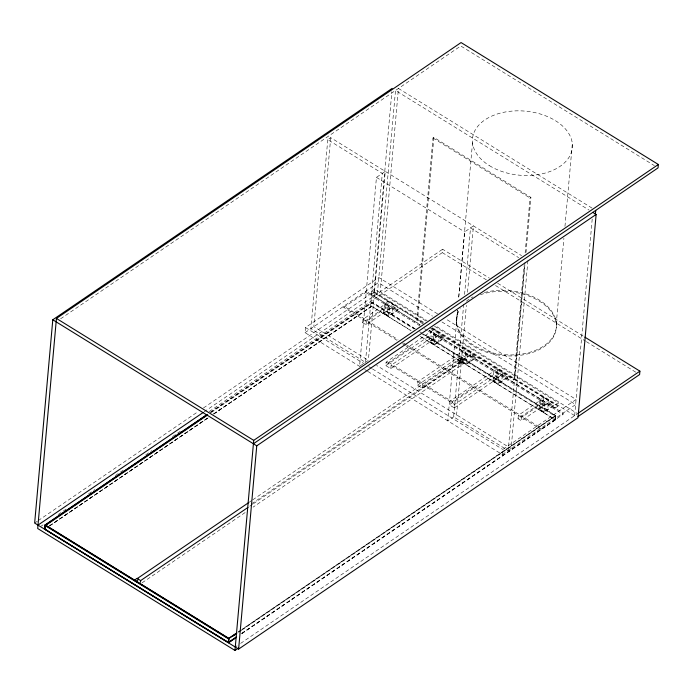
<?xml version="1.0" encoding="UTF-8"?>
<svg xmlns="http://www.w3.org/2000/svg" width="693" height="693" viewBox="0 0 693 693"><rect width="100%" height="100%" fill="white"/><g stroke="black" fill="none" stroke-linecap="round" stroke-linejoin="round"><path stroke-width="0.52" stroke-dasharray="3.46 2.6" d="M360.1 366.666L305.041 332.64L305.5 327.529L378.811 277.546L437.543 313.842M327.772 139.674L310.906 328.638L365.445 362.352L382.311 173.38L327.772 139.674L330.708 137.673L521.621 255.665M330.708 137.673L313.842 326.637L368.381 360.351L359.58 366.346L376.446 177.382L385.247 171.379L368.381 360.351M397.011 340.315L343.789 307.423L343.901 306.15L398.042 339.605M362.69 322.704L362.993 319.3L385.36 304.054L385.057 307.458L362.69 322.704L366.034 324.766L393.018 306.289L398.033 309.39L397.973 310.074L388.591 316.467L383.575 313.375L384.52 303.534L388.193 301.031L393.2 304.132L392.325 313.92L387.318 310.819L388.193 301.031M343.789 307.423L365.783 292.429L365.895 291.147L420.036 324.61M366.034 324.766L366.337 321.361L388.704 306.115L388.392 309.52L385.057 307.458M419.958 324.671L371.266 294.577L371.569 291.173L374.497 289.172L425.952 320.972M415.15 328.777L371.968 302.087L371.621 306.375L213.487 414.137M203.447 407.96L374.029 291.649L391.883 91.615M371.266 294.577L374.194 292.576L374.497 289.172M377.373 293.719L395.512 90.445L589.128 210.109M388.591 316.467L389.535 306.627L393.2 304.132M385.802 365.575L430.154 335.334L435.169 338.427L390.809 368.667L385.802 365.575L386.105 362.17L434.13 329.426L439.137 332.519L438.262 342.316L433.255 339.215L434.13 329.426M388.608 363.712L388.721 362.439L410.715 347.444L410.602 348.718M390.809 368.667L391.112 365.263L439.137 332.519M423.154 323.977L416.744 320.019L432.986 138.028L433.87 137.431L530.925 197.418L526.022 252.339M433.87 137.431L417.628 319.421L416.744 320.019M417.541 385.187L461.893 354.946L466.909 358.047L422.548 388.288L417.541 385.187L417.844 381.782L465.869 349.038L470.876 352.139L470.001 361.928L464.994 358.827L465.869 349.038M422.548 388.288L422.851 384.884L470.876 352.139M209.191 411.581L442.316 252.633L442.619 249.229L489.423 278.153M434.528 344.863L443.91 338.461L438.894 335.369L429.513 341.762L434.598 344.811L435.473 335.022L430.457 331.921L429.513 341.762L434.528 344.863L434.589 344.178L443.97 337.786L438.964 334.684L429.573 341.086L434.589 344.178M443.91 338.461L443.97 337.786M456.418 323.103L457.571 310.213M472.522 142.645L458.627 298.397L464.648 231.895L473.449 225.892L467.506 292.463M457.657 310.273L447.782 420.859L456.583 414.864L466.354 305.344M452.087 402.945L452.2 401.671L474.194 386.677L474.081 387.95M454.287 407.9L498.648 377.659L493.633 374.558L449.281 404.807L454.287 407.9L454.591 404.495L502.616 371.751L497.609 368.659L449.584 401.403M463.712 304.123L453.646 416.865L508.194 450.571L524.956 262.673M464.57 294.464L470.512 227.893L518.693 257.666M251.524 503.863L459.97 361.746L460.273 358.342L463.608 360.403L463.305 363.808L253.075 507.146M466.268 364.475L475.649 358.082L470.634 354.981L461.252 361.382L466.337 364.431L467.212 354.634L462.196 351.542L461.252 361.382L466.268 364.475L466.328 363.799L475.71 357.397L470.694 354.296L461.313 360.698L466.328 363.799M475.649 358.082L475.71 357.397M492.992 380.994L493.936 371.153L498.951 374.255L498.007 384.095L492.992 380.994L502.373 374.601L507.389 377.694L498.007 384.095M497.609 368.659L496.734 378.447L501.741 381.54L502.616 371.751M507.389 377.694L507.449 377.018L502.434 373.917L493.052 380.318L498.068 383.411L507.449 377.018M367.853 371.457L502.321 454.565L502.78 449.462L576.1 399.471L445.798 318.945M430.483 328.508L513.799 380.007L523.986 265.861M525.147 252.936L530.041 198.016L530.925 197.418M524.87 265.254L514.682 379.4L513.799 380.007M527.893 260.672L511.122 448.57L376.654 365.462M518.043 418.719L518.347 415.315L540.713 400.069L540.41 403.473L518.043 418.719L521.387 420.781L543.745 405.535L544.048 402.131L521.69 417.377L521.387 420.781M538.929 409.39L538.989 408.705L548.371 402.312L553.386 405.405L553.326 406.089L543.944 412.482L538.929 409.39L548.31 402.988L553.326 406.089M543.546 397.046L542.671 406.834L547.678 409.935L548.553 400.147L543.546 397.046L539.873 399.549L539.007 409.338L544.014 412.439M543.944 412.482L544.889 402.642L548.553 400.147M556.236 324.142L563.903 238.21M564.96 226.394L572.34 143.685M429.14 330.353L555.015 408.142L555.318 404.738L558.255 402.737L433.298 325.511M555.041 419.741L555.344 416.337L422.366 334.147M555.206 419.845L555.552 415.549L242.039 629.313M241.822 633.671L555.344 419.915L555.717 415.653L423.423 333.887M555.015 408.142L557.943 406.141L558.255 402.737M241.666 633.402L563.062 414.353L563.175 413.08L429.21 330.284M574.653 415.644L592.22 218.832M60.594 318.797L460.767 45.963L654.374 165.618M305.041 332.64L378.361 282.649L432.501 316.112M34.65 523.05L37.327 521.223M38.219 520.608L198.085 411.616M204.106 411.85L442.619 249.229M41.259 526.082L43.044 524.861M58.229 514.509L66.268 509.026M88.6 493.806L94.854 489.535M115.402 475.528L123.441 470.053M145.764 454.825L152.018 450.563M172.566 436.555L180.604 431.072M210.3 412.318L371.968 302.087M210.464 412.422L372.132 302.191L371.769 306.28L213.669 414.076M211.296 412.5L371.933 302.971L414.111 329.045M49.151 526.022L208.143 417.619M213.505 413.972L371.604 306.176L411.114 330.596M50.035 525.589L208.134 417.792M49.463 526.03L208.316 417.723M383.575 313.375L392.957 306.973L397.973 310.074M398.033 309.39L388.652 315.791L383.636 312.69M249.142 502.286L251.828 500.459M252.72 499.852L460.273 358.342M249.801 506.185L252.486 504.357M253.378 503.742L463.608 360.403M142.143 582.787L247.704 510.81M553.386 405.405L544.005 411.807L538.989 408.705M238.461 631.747L241.138 629.92M238.626 631.851L555.717 415.653M238.539 632.337L241.216 630.509M242.108 629.902L555.344 416.337M502.321 454.565L575.64 404.582L441.675 321.786M241.84 633.506L555.353 419.741L420.296 336.27M235.274 647.037L237.058 645.824M240.636 643.39L577.59 413.643L435.36 325.745M592.056 208.108L398.449 88.453L380.301 291.718L427.105 320.642M432.986 138.028L530.041 198.016M376.446 177.382L464.648 231.895M497.678 283.255L583.93 336.564M442.316 252.633L486.365 279.851M495.538 285.525L585.464 341.103M586.382 341.666L635.931 372.297M374.029 291.649L423.25 322.072M432.423 327.746L576.325 416.675M374.194 292.576L424.038 323.38M432.077 328.352L557.943 406.141M371.569 291.173L423.016 322.973M431.289 328.084L555.318 404.738M384.52 303.534L389.535 306.627M539.873 399.549L544.889 402.642M365.783 292.429L419.923 325.883M424.506 328.725L427.26 330.422M428.179 330.994L563.062 414.353M540.41 403.473L543.745 405.535M415.003 328.88L371.82 302.191L371.457 306.271L411.096 330.76M419.594 331.713L422.358 333.42M423.276 333.991L555.578 415.757M460.62 358.246L462.283 359.277M383.653 313.323L388.66 316.415M493.061 380.942L498.076 384.043M420.149 336.374L555.344 419.915M459.97 361.746L463.305 363.808M457.752 363.019L459.424 364.05M403.543 343.009L406.297 344.707M407.215 345.279L541.181 428.075L541.068 429.348L406.185 345.989M402.512 343.719L405.266 345.417M388.721 362.439L452.2 401.671M386.105 362.17L454.591 404.495M305.5 327.529L364.223 363.825M368.815 366.666L371.569 368.364M372.479 368.936L502.78 449.462M364.683 369.499L367.437 371.205M480.388 294.707A50.13 32.155 5.1 0 1 555.024 318.823A50.13 32.155 5.1 0 1 502.061 355.509A50.13 32.155 5.1 0 1 460.273 308.636M484.32 292.533A50.13 32.155 5.1 0 1 555.422 318.737A50.13 32.155 5.1 0 1 503.612 354.634A50.13 32.155 5.1 0 1 458.835 310.178M466.363 301.204A50.13 32.155 5.1 0 1 473.016 296.864M489.44 165.662A50.13 32.155 5.1 0 0 571.474 152.036A50.13 32.155 5.1 0 0 506.375 111.798A50.13 32.155 5.1 0 0 489.44 165.662M458.991 362.76A2.781 1.317 -58.3 0 0 460.871 358.489A2.781 1.317 -58.3 0 0 457.692 360.646A2.781 1.317 -58.3 0 0 458.991 362.76M460.663 363.79A2.781 1.317 -58.3 0 0 462.534 359.52A2.781 1.317 -58.3 0 0 459.364 361.685A2.781 1.317 -58.3 0 0 460.663 363.79"/><path stroke-width="1.04" d="M392.169 88.383L52.789 319.776L34.65 523.05L238.617 649.107L577.997 417.714L596.136 214.44L592.792 212.379M253.413 443.771L658.047 167.888L658.35 164.484L461.07 42.559L56.436 318.433L37.691 528.516L234.97 650.441L238.539 648.007M44.673 529.244L45.054 524.982L206.722 414.752M44.837 528.967L45.201 524.887L228.95 638.452L228.586 642.541L44.69 529.071L228.439 642.636L236.478 637.153M44.854 529.175L45.218 525.086L206.895 414.856M45.002 529.071L45.305 525.666L207.727 414.934M140.506 582.302L140.653 580.595L248.007 507.406M236.841 633.073L228.803 638.548L228.421 642.809L236.46 637.326M234.97 650.441L253.716 440.367L658.35 164.484M238.617 649.107L256.756 445.833L596.136 214.44M595.348 214.683L595.729 210.377M584.849 337.127L639.908 371.153L639.604 374.566L577.971 416.588M37.994 525.112L203.24 412.448M248.25 502.901L137.309 578.534L140.653 580.595M236.677 632.969L228.638 638.452L228.274 642.532L233.775 638.781M233.186 635.983L234.97 634.771M234.529 638.27L236.313 637.049M578.274 413.175L639.908 371.153M56.436 318.433L253.716 440.367M52.789 319.776L256.756 445.833M45.054 524.982L228.803 638.548M45.305 525.666L228.725 639.033M134.737 580.847A2.781 1.317 -58.3 0 1 137.907 578.681M136.408 581.877A2.781 1.317 -58.3 0 1 138.089 579.729"/></g></svg>
